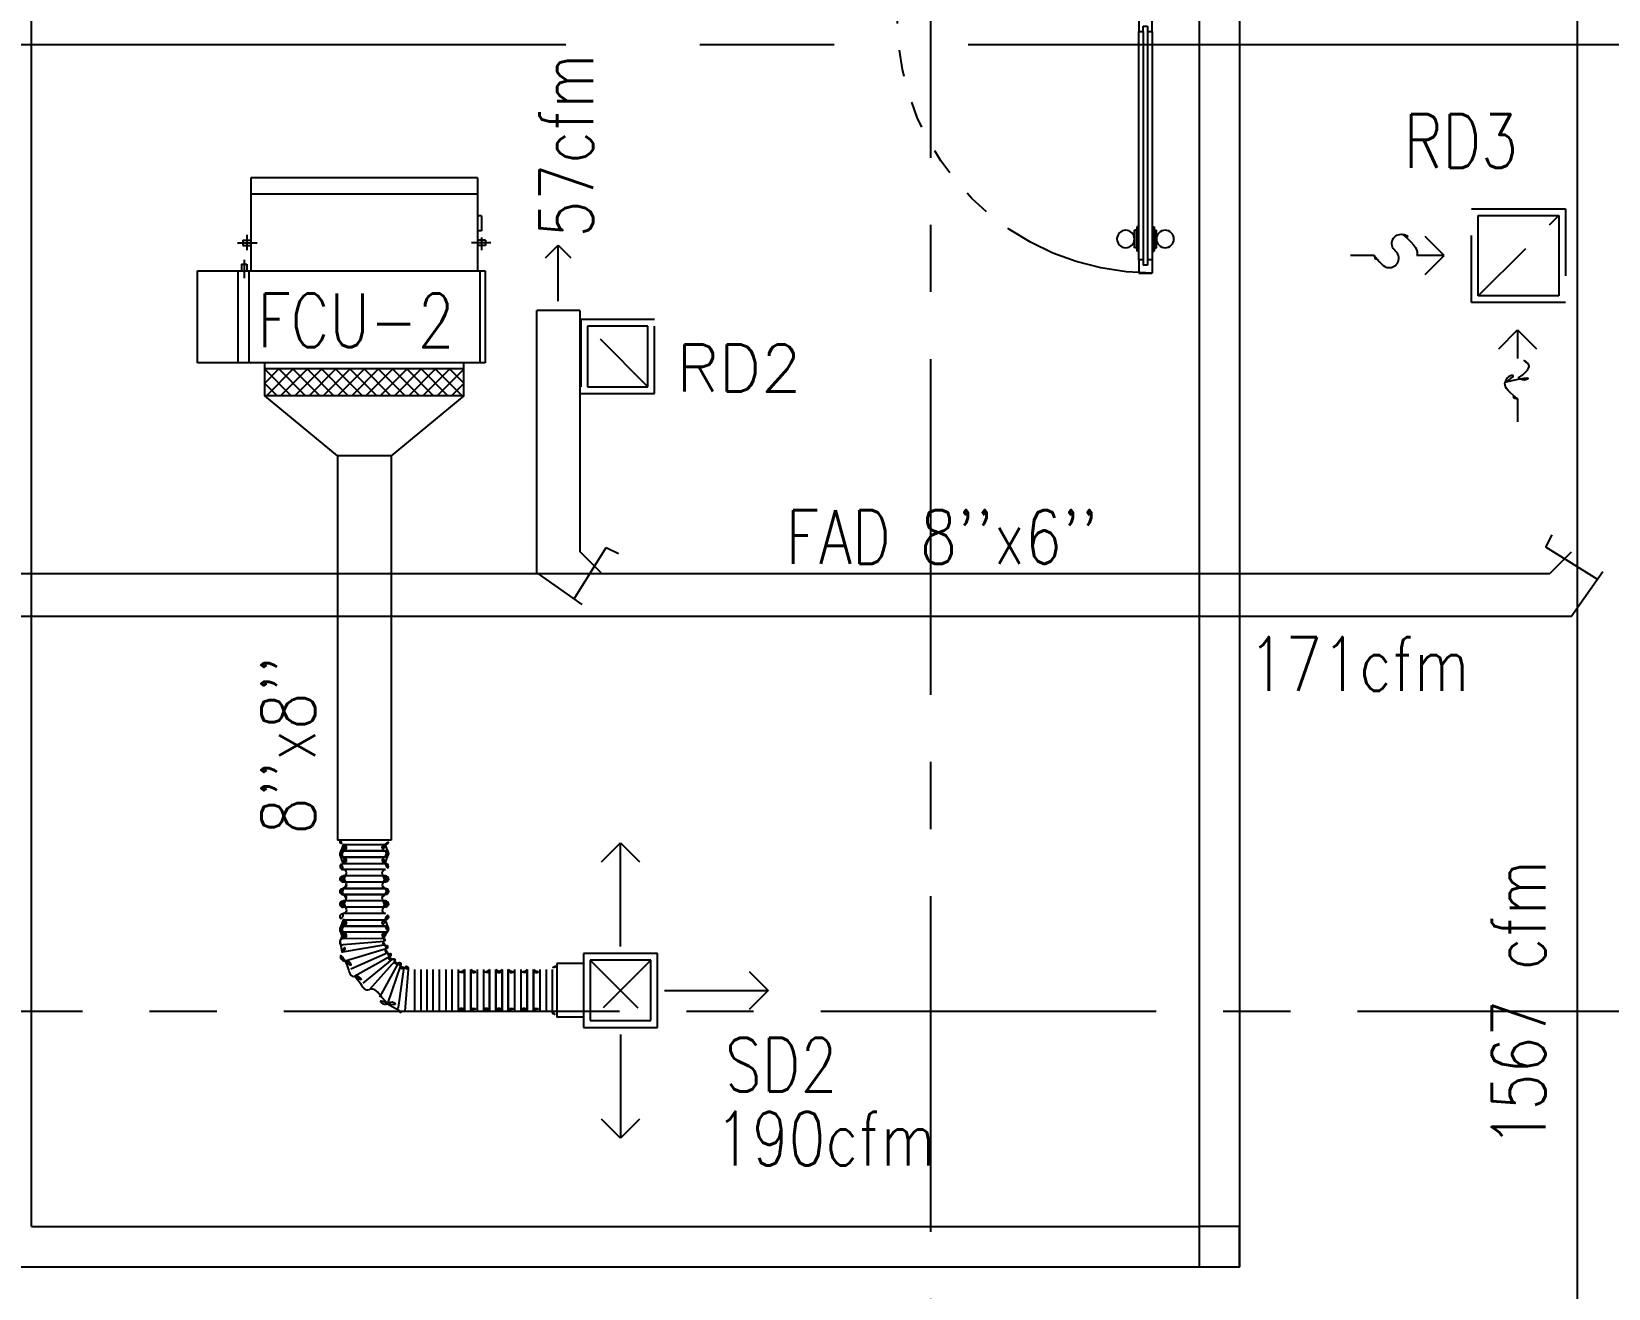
# Model space of a CAD drawing. Extents: x 417866231.7 to 417866328.5, y 43498046.7 to 43498124.2.
# Drawn here: x 417866241.09 to 417866246.96, y 43498093.38 to 43498098.06 of the extents above; entities that cross this region are included whole.
import ezdxf

# ---------------------------------------------------------------- set-up
doc = ezdxf.new("R2010")
doc.units = 0
doc.header["$MEASUREMENT"] = 0
for name, pattern in [('CENTER', [2, 1.25, -0.25, 0.25, -0.25]), ('CENTERX2', [4, 2.5, -0.5, 0.5, -0.5]), ('HIDDEN', [0.375, 0.25, -0.125])]:
    doc.linetypes.add(name, pattern=pattern)
doc.layers.get('0').update_dxf_attribs({"linetype": 'CONTINUOUS'})
for name, color, linetype in [('ALM', 9, 'CONTINUOUS'), ('AXES', 11, 'CENTERX2'), ('AXES1', 11, 'CENTER'), ('DOOR', 9, 'CONTINUOUS'), ('DUCT', 6, 'CONTINUOUS'), ('FCU', 6, 'CONTINUOUS'), ('M-AC-FLEX', 7, 'CONTINUOUS'), ('M-EGU.', 2, 'CONTINUOUS'), ('M-TEXT', 2, 'CONTINUOUS'), ('TEXT-A', 2, 'CONTINUOUS'), ('WALL', 9, 'CONTINUOUS')]:
    doc.layers.add(name, color=color, linetype=linetype)
doc.styles.add('ROMANS', font='ROMANS.shx', dxfattribs={"width": 0.6})

# ---------------------------------------------------------------- blocks, each defined once
blk = doc.blocks.new('D1000')
at = {"layer": 'DOOR', "color": 7, "linetype": 'ByBlock'}
for p, q in [((0, 0), (-150, 0)), ((-150, 0), (-150, -25)), ((-150, 0), (0, 0)), ((0, -50), (-113.7, 0)), ((0, -50), (-40.1, 0)), ((0, -50), (0, 0)), ((-1050, -25.2), (-1100, -25.2)), ((-1100, -75.2), (-1100, -25.2)), ((-1100, -25.2), (-1100, -75.2)), ((-1050, -42.2), (-1070, -42.2)), ((-1070, -42.2), (-1070, -58.2)), ((-1050, -58.2), (-1070, -58.2)), ((-1050, -25.2), (-1050, -42.2)), ((-1050, -58.2), (-1050, -75.2)), ((-927.6, -18), (-1017.6, -18)), ((-1017.6, -25.2), (-1017.6, -18)), ((-1005, -9), (-940.2, -9)), ((-1005, -18), (-1005, -9)), ((-1005, -18), (-940.2, -18)), ((-940.2, -18), (-940.2, -9)), ((-927.6, -25.2), (-927.6, -18)), ((-200, -42), (-200, -25)), ((-200, -25), (-150, -25)), ((-180, -42), (-200, -42)), ((-200, -75), (-200, -58)), ((-200, -58), (-180, -58)), ((-180, -58), (-180, -42)), ((-150, -75), (-150, -25)), ((-150, -25), (-100, -25)), ((-100, -25), (-100, -50)), ((0, -50), (-100, -36.6)), ((-100, -50), (0, -50)), ((-1050, -75.2), (-1100, -75.2)), ((-1017.6, -75.2), (-1017.6, -82.4)), ((-927.6, -82.4), (-1017.6, -82.4)), ((-1005, -82.4), (-940.2, -82.4)), ((-1005, -82.4), (-1005, -91.4)), ((-1005, -91.4), (-940.2, -91.4)), ((-940.2, -82.4), (-940.2, -91.4)), ((-927.6, -75.2), (-927.6, -82.4)), ((-150, -75), (-200, -75)), ((-150, -975), (-100, -975)), ((-150, -1000), (-150, -975)), ((0, -950), (-113.7, -1000)), ((-100, -975), (-100, -950)), ((0, -950), (-100, -963.4)), ((-100, -950), (0, -950)), ((0, -950), (-40.1, -1000)), ((0, -950), (0, -1000)), ((-150, -1000), (0, -1000)), ((0, -1000), (-150, -1000))]:
    blk.add_line(p, q, dxfattribs=at)
at = {"layer": 'DOOR', "linetype": 'ByBlock'}
for p, q in [((-200, -25), (-1050, -25.2)), ((-200, -42), (-1050, -42.2)), ((-200, -58), (-1050, -58.2)), ((-1050, -75.2), (-200, -75))]:
    blk.add_line(p, q, dxfattribs=at)
at = {"layer": 'DOOR', "color": 7, "linetype": 'ByBlock'}
for centre in [(-972.6, 23.4), (-972.6, -123.7)]:
    blk.add_circle(centre, 32.4, dxfattribs=at)
for centre, radius, start, end in [((0, -50), 134.4, 158.15985, 169.28002), ((0, -50), 74.4, 137.77643, 180), ((0, -50), 54.4, 113.20738, 180), ((0, -50), 154.4, 161.10529, 166.28577), ((0, -50), 114.4, 154.08384, 167.37743), ((0, -50), 94.4, 148.01819, 180), ((0, -50), 34.4, 90, 180), ((0, -50), 14.4, 90, 180), ((0, -950), 154.4, 193.71423, 198.89471), ((0, -950), 134.4, 190.71998, 201.84015), ((0, -950), 94.4, 180, 211.98181), ((0, -950), 74.4, 180, 222.22357), ((0, -950), 54.4, 180, 246.79262), ((0, -950), 34.4, 180, 270), ((0, -950), 14.4, 180, 270)]:
    blk.add_arc(centre, radius, start, end, dxfattribs=at)
at = {"layer": 'DOOR', "linetype": 'HIDDEN', "ltscale": 0.5}
blk.add_arc((-149.4, -24.5), 950.5, 180.04344, 269.96673, dxfattribs=at)
blk = doc.blocks.new('*X110')
at = {"color": 0}
for p, q in [((16890.5, -2466.6), (16943.5, -2413.6)), ((16890.5, -2519.6), (16990.5, -2419.6)), ((16990.5, -2565.5), (16890.5, -2465.5)), ((16990.5, -2512.5), (16891.6, -2413.6)), ((16990.5, -2459.4), (16944.6, -2413.6)), ((16890.5, -2572.6), (16990.5, -2472.6)), ((16990.5, -2618.5), (16890.5, -2518.5)), ((16890.5, -2625.7), (16990.5, -2525.7)), ((16990.5, -2671.6), (16890.5, -2571.6)), ((16890.5, -2678.7), (16990.5, -2578.7)), ((16990.5, -2724.6), (16890.5, -2624.6)), ((16890.5, -2731.7), (16990.5, -2631.7)), ((16990.5, -2777.6), (16890.5, -2677.6)), ((16890.5, -2784.8), (16990.5, -2684.8)), ((16990.5, -2830.7), (16890.5, -2730.7)), ((16890.5, -2837.8), (16990.5, -2737.8)), ((16990.5, -2883.7), (16890.5, -2783.7)), ((16890.5, -2890.8), (16990.5, -2790.8)), ((16990.5, -2936.7), (16890.5, -2836.7)), ((16890.5, -2943.9), (16990.5, -2843.9)), ((16990.5, -2989.8), (16890.5, -2889.8)), ((16890.5, -2996.9), (16990.5, -2896.9)), ((16990.5, -3042.8), (16890.5, -2942.8)), ((16890.5, -3049.9), (16990.5, -2949.9)), ((16990.5, -3095.8), (16890.5, -2995.8)), ((16890.5, -3103), (16990.5, -3003)), ((16990.5, -3148.9), (16890.5, -3048.9)), ((16943.5, -3154.9), (16890.5, -3101.9)), ((16891.5, -3154.9), (16990.5, -3056)), ((16944.6, -3154.9), (16990.5, -3109))]:
    blk.add_line(p, q, dxfattribs=at)

msp = doc.modelspace()

# ---------------------------------------------------------------- linework, layer by layer
at = {"layer": 'ALM', "linetype": 'ByBlock'}
msp.add_lwpolyline([(417866245.5886, 43498093.6088), (417866245.4386, 43498093.6088), (417866245.4386, 43498093.4588), (417866245.5886, 43498093.4588)], close=True, dxfattribs=at)
at = {"layer": 'AXES'}
msp.add_line((417866307.0786, 43498098.0088), (417866239.0386, 43498098.0088), dxfattribs=at)
at = {"layer": 'AXES1'}
for p, q in [((417866244.4386, 43498053.5888), (417866244.4386, 43498112.4088)), ((417866297.2786, 43498094.4088), (417866239.0386, 43498094.4088))]:
    msp.add_line(p, q, dxfattribs=at)
at = {"layer": 'DUCT', "linetype": 'ByBlock'}
for p, q in [((417866246.8467, 43498098.3138), (417866246.8467, 43498093.3144)), ((417866243.1311, 43498097.0205), (417866242.9711, 43498097.0205)), ((417866242.2281, 43498096.4788), (417866241.9574, 43498096.7023)), ((417866242.6988, 43498096.7023), (417866242.4281, 43498096.4788))]:
    msp.add_line(p, q, dxfattribs=at)
at = {"layer": 'DUCT'}
for p, q in [((417866242.9711, 43498096.0429), (417866242.9711, 43498097.0205)), ((417866243.1311, 43498097.0205), (417866243.1311, 43498096.1229)), ((417866242.4281, 43498096.4788), (417866242.2281, 43498096.4788)), ((417866242.2281, 43498096.4788), (417866242.2281, 43498095.0467)), ((417866242.4281, 43498096.4788), (417866242.4281, 43498095.0467)), ((417866246.7305, 43498096.139), (417866246.7535, 43498096.1841)), ((417866243.1096, 43498095.9459), (417866243.2298, 43498096.1374)), ((417866243.2111, 43498096.0429), (417866243.1311, 43498096.1229)), ((417866243.2298, 43498096.1374), (417866243.2749, 43498096.1143)), ((417866243.2298, 43498096.1374), (417866243.2298, 43498096.1374)), ((417866246.922, 43498096.0188), (417866246.7305, 43498096.139)), ((417866246.7305, 43498096.139), (417866246.7305, 43498096.139)), ((417866246.825, 43498096.1203), (417866246.745, 43498096.0403)), ((417866246.825, 43498095.8803), (417866246.9426, 43498096.0483)), ((417866239.4833, 43498096.0403), (417866246.745, 43498096.0403)), ((417866242.9711, 43498096.0429), (417866243.1391, 43498095.9253)), ((417866246.825, 43498095.8803), (417866239.5133, 43498095.8803)), ((417866242.4281, 43498095.0467), (417866242.2281, 43498095.0467)), ((417866242.4281, 43498095.0467), (417866242.2281, 43498095.0467))]:
    msp.add_line(p, q, dxfattribs=at)
at = {"layer": 'FCU', "color": 6}
for p, q in [((417866242.7504, 43498097.5135), (417866241.9059, 43498097.5135)), ((417866241.9059, 43498097.5135), (417866241.9059, 43498097.1675)), ((417866242.7504, 43498097.5135), (417866242.7504, 43498097.1675)), ((417866241.859, 43498097.1675), (417866242.7789, 43498097.1675)), ((417866241.859, 43498096.8246), (417866241.859, 43498097.1675)), ((417866242.7789, 43498097.1675), (417866242.7789, 43498096.8246)), ((417866242.7789, 43498096.8246), (417866241.859, 43498096.8246))]:
    msp.add_line(p, q, dxfattribs=at)
at = {"layer": 'FCU', "color": 3}
for p, q in [((417866242.7504, 43498097.4532), (417866241.9059, 43498097.4532)), ((417866242.7654, 43498097.3719), (417866242.7504, 43498097.3719)), ((417866242.7654, 43498097.3719), (417866242.7654, 43498097.317)), ((417866241.8759, 43498097.2814), (417866241.8759, 43498097.2614)), ((417866241.8759, 43498097.2814), (417866241.9059, 43498097.2814)), ((417866241.8909, 43498097.3012), (417866241.8909, 43498097.2445)), ((417866242.7654, 43498097.317), (417866242.7504, 43498097.317)), ((417866242.7804, 43498097.2814), (417866242.7504, 43498097.2814)), ((417866242.7654, 43498097.2922), (417866242.7654, 43498097.2445)), ((417866242.7804, 43498097.2814), (417866242.7804, 43498097.2614)), ((417866241.8559, 43498097.2714), (417866241.9286, 43498097.2714)), ((417866241.8759, 43498097.2614), (417866241.9059, 43498097.2614)), ((417866242.8003, 43498097.2714), (417866242.7276, 43498097.2714)), ((417866242.7804, 43498097.2614), (417866242.7504, 43498097.2614)), ((417866241.7066, 43498096.8246), (417866241.7066, 43498097.1675)), ((417866241.7066, 43498097.1675), (417866241.859, 43498097.1675)), ((417866241.8705, 43498097.1925), (417866241.8705, 43498097.1675)), ((417866241.8705, 43498097.1925), (417866241.8905, 43498097.1925)), ((417866241.8805, 43498097.2085), (417866241.8805, 43498097.1402)), ((417866241.8905, 43498097.1925), (417866241.8905, 43498097.1675)), ((417866241.8977, 43498097.1675), (417866241.8977, 43498096.8246)), ((417866242.7585, 43498097.1675), (417866242.7585, 43498096.8246)), ((417866241.859, 43498096.8246), (417866241.7066, 43498096.8246)), ((417866241.9574, 43498096.7023), (417866241.9574, 43498096.8246)), ((417866242.6988, 43498096.7023), (417866242.6988, 43498096.8246)), ((417866242.6988, 43498096.8023), (417866241.9574, 43498096.8023)), ((417866242.6988, 43498096.7023), (417866241.9574, 43498096.7023))]:
    msp.add_line(p, q, dxfattribs=at)
at = {"layer": 'M-AC-FLEX', "color": 11}
for p, q in [((417866242.2496, 43498095.0312), (417866242.4066, 43498095.0312)), ((417866242.4066, 43498095.0078), (417866242.2496, 43498095.0078)), ((417866242.4066, 43498095.0078), (417866242.2496, 43498095.0078)), ((417866242.2496, 43498095.0078), (417866242.4066, 43498095.0078)), ((417866242.4066, 43498094.9843), (417866242.2496, 43498094.9843)), ((417866242.2496, 43498094.9843), (417866242.4066, 43498094.9843)), ((417866242.4066, 43498094.9843), (417866242.2496, 43498094.9843)), ((417866242.2496, 43498094.9608), (417866242.4066, 43498094.9608)), ((417866242.4068, 43498094.9378), (417866242.2498, 43498094.9378)), ((417866242.4068, 43498094.9143), (417866242.2498, 43498094.9143)), ((417866242.4068, 43498094.8909), (417866242.2498, 43498094.8909)), ((417866242.2496, 43498094.8674), (417866242.4066, 43498094.8674)), ((417866242.2496, 43498094.8443), (417866242.4066, 43498094.8443)), ((417866242.4068, 43498094.8674), (417866242.2498, 43498094.8674)), ((417866242.4068, 43498094.8443), (417866242.2498, 43498094.8443)), ((417866242.4068, 43498094.8209), (417866242.2498, 43498094.8209)), ((417866242.4068, 43498094.7974), (417866242.2498, 43498094.7974)), ((417866242.4068, 43498094.774), (417866242.2498, 43498094.774)), ((417866242.2496, 43498094.7509), (417866242.4066, 43498094.7509)), ((417866242.4066, 43498094.7274), (417866242.2496, 43498094.7274)), ((417866242.2496, 43498094.7274), (417866242.4066, 43498094.7274)), ((417866242.4066, 43498094.704), (417866242.2496, 43498094.704)), ((417866242.407, 43498094.6571), (417866242.2457, 43498094.6301)), ((417866242.2496, 43498094.6805), (417866242.4, 43498094.6826)), ((417866242.4021, 43498094.6695), (417866242.2496, 43498094.6571)), ((417866242.4101, 43498094.6425), (417866242.257, 43498094.5967)), ((417866242.4154, 43498094.6279), (417866242.2776, 43498094.5672)), ((417866242.4226, 43498094.6127), (417866242.293, 43498094.5406)), ((417866242.431, 43498094.6029), (417866242.323, 43498094.5149)), ((417866242.4421, 43498094.5972), (417866242.3471, 43498094.4913)), ((417866242.4539, 43498094.589), (417866242.3845, 43498094.4627)), ((417866242.4632, 43498094.581), (417866242.4148, 43498094.4384)), ((417866242.476, 43498094.5739), (417866242.454, 43498094.4239)), ((417866242.4916, 43498094.5661), (417866242.4796, 43498094.4099)), ((417866242.515, 43498094.5661), (417866242.515, 43498094.4091)), ((417866242.5385, 43498094.5661), (417866242.5385, 43498094.4091)), ((417866242.5619, 43498094.5661), (417866242.5619, 43498094.4091)), ((417866242.585, 43498094.4089), (417866242.585, 43498094.5659)), ((417866242.6084, 43498094.4089), (417866242.6084, 43498094.5659)), ((417866242.6315, 43498094.5661), (417866242.6315, 43498094.4091)), ((417866242.6549, 43498094.5661), (417866242.6549, 43498094.4091)), ((417866242.6549, 43498094.5661), (417866242.6549, 43498094.4091)), ((417866242.6784, 43498094.5661), (417866242.6784, 43498094.4091)), ((417866242.6784, 43498094.5661), (417866242.6784, 43498094.4091)), ((417866242.7019, 43498094.5661), (417866242.7019, 43498094.4091)), ((417866242.7019, 43498094.4089), (417866242.7019, 43498094.5659)), ((417866242.7249, 43498094.5661), (417866242.7249, 43498094.4091)), ((417866242.7249, 43498094.4089), (417866242.7249, 43498094.5659)), ((417866242.7484, 43498094.5661), (417866242.7484, 43498094.4091)), ((417866242.7484, 43498094.5661), (417866242.7484, 43498094.4091)), ((417866242.7484, 43498094.5661), (417866242.7484, 43498094.4091)), ((417866242.7484, 43498094.5661), (417866242.7484, 43498094.4091)), ((417866242.7718, 43498094.5661), (417866242.7718, 43498094.4091)), ((417866242.7718, 43498094.5661), (417866242.7718, 43498094.4091)), ((417866242.7718, 43498094.5661), (417866242.7718, 43498094.4091)), ((417866242.7718, 43498094.5661), (417866242.7718, 43498094.4091)), ((417866242.7953, 43498094.5661), (417866242.7953, 43498094.4091)), ((417866242.7953, 43498094.4089), (417866242.7953, 43498094.5659)), ((417866242.8184, 43498094.5661), (417866242.8184, 43498094.4091)), ((417866242.8184, 43498094.5661), (417866242.8184, 43498094.4091)), ((417866242.8184, 43498094.4089), (417866242.8184, 43498094.5659)), ((417866242.8418, 43498094.5661), (417866242.8418, 43498094.4091)), ((417866242.8418, 43498094.5661), (417866242.8418, 43498094.4091)), ((417866242.8418, 43498094.4089), (417866242.8418, 43498094.5659)), ((417866242.8649, 43498094.5661), (417866242.8649, 43498094.4091)), ((417866242.8649, 43498094.4089), (417866242.8649, 43498094.5659)), ((417866242.8883, 43498094.5661), (417866242.8883, 43498094.4091)), ((417866242.8883, 43498094.5661), (417866242.8883, 43498094.4091)), ((417866242.8883, 43498094.5661), (417866242.8883, 43498094.4091)), ((417866242.8883, 43498094.5661), (417866242.8883, 43498094.4091)), ((417866242.9118, 43498094.5661), (417866242.9118, 43498094.4091)), ((417866242.9118, 43498094.5661), (417866242.9118, 43498094.4091)), ((417866242.9118, 43498094.5661), (417866242.9118, 43498094.4091)), ((417866242.9118, 43498094.5661), (417866242.9118, 43498094.4091)), ((417866242.9353, 43498094.5661), (417866242.9353, 43498094.4091)), ((417866242.9353, 43498094.4089), (417866242.9353, 43498094.5659)), ((417866242.9583, 43498094.5661), (417866242.9583, 43498094.4091)), ((417866242.9583, 43498094.4089), (417866242.9583, 43498094.5659)), ((417866242.9818, 43498094.5661), (417866242.9818, 43498094.4091)), ((417866242.9818, 43498094.5661), (417866242.9818, 43498094.4091)), ((417866243.0053, 43498094.5661), (417866243.0053, 43498094.4091)), ((417866243.0053, 43498094.5661), (417866243.0053, 43498094.4091)), ((417866243.0287, 43498094.5661), (417866243.0287, 43498094.4091))]:
    msp.add_line(p, q, dxfattribs=at)
at = {"layer": 'M-AC-FLEX'}
for points in [[(417866242.2388, 43498095.0467, 0.527196), (417866242.2498, 43498095.0312)], [(417866242.4066, 43498095.0312, 0.527122), (417866242.4176, 43498095.0467, 0.527122)], [(417866242.2496, 43498095.0312, -1), (417866242.2496, 43498095.0078, 1), (417866242.2496, 43498094.9843)], [(417866242.2496, 43498094.9843, -1), (417866242.2496, 43498095.0078)], [(417866242.2496, 43498095.0078, 1), (417866242.2496, 43498094.9843)], [(417866242.2496, 43498094.9608, 1), (417866242.2496, 43498094.9843, -1), (417866242.2496, 43498095.0078)], [(417866242.2496, 43498095.0078, 1), (417866242.2496, 43498094.9843)], [(417866242.2496, 43498094.9843, -1), (417866242.2496, 43498095.0078)], [(417866242.2496, 43498095.0078, 1), (417866242.2496, 43498095.0312)], [(417866242.4066, 43498095.0312, 1), (417866242.4066, 43498095.0078, -1), (417866242.4066, 43498094.9843)], [(417866242.4066, 43498094.9608, -1), (417866242.4066, 43498094.9843, 1), (417866242.4066, 43498095.0078)], [(417866242.4066, 43498094.9843, 1), (417866242.4066, 43498095.0078)], [(417866242.4066, 43498095.0078, -1), (417866242.4066, 43498094.9843)], [(417866242.407, 43498095.0312, -0.004461), (417866242.4068, 43498095.0312)], [(417866242.2499, 43498094.8909, 0.00089), (417866242.2498, 43498094.8909, -1), (417866242.2498, 43498094.9143, 1), (417866242.2498, 43498094.9378, -1.018005), (417866242.2498, 43498094.9608)], [(417866242.2496, 43498094.9843, -1), (417866242.2496, 43498094.9608)], [(417866242.4068, 43498094.8909, -0.00089), (417866242.4068, 43498094.8909, 1), (417866242.4068, 43498094.9143, -1), (417866242.4068, 43498094.9378, 0.008922), (417866242.4072, 43498094.9378)], [(417866242.4066, 43498094.9608, -0.999838), (417866242.407, 43498094.9378)], [(417866242.407, 43498094.9608, 0.004461), (417866242.4068, 43498094.9608)], [(417866242.2499, 43498094.9143, -0.00089), (417866242.2498, 43498094.9143, 1), (417866242.2498, 43498094.8909, -0.00089), (417866242.2499, 43498094.8909, -0.00089)], [(417866242.2499, 43498094.9143, -0.00089), (417866242.2498, 43498094.9143, 1), (417866242.2498, 43498094.8909, -1), (417866242.2498, 43498094.8674, 1.018005), (417866242.2498, 43498094.8443)], [(417866242.2499, 43498094.8909, 0.00089), (417866242.2498, 43498094.8909, -1), (417866242.2498, 43498094.9143, 0.00089), (417866242.2499, 43498094.9143, 0.00089)], [(417866242.2609, 43498094.8821, -0.492359), (417866242.2496, 43498094.8674)], [(417866242.2496, 43498094.8674, 0.492359), (417866242.2609, 43498094.8821, 0.492359)], [(417866242.2496, 43498094.8674, 0.492357), (417866242.2609, 43498094.8821, 0.492357)], [(417866242.4066, 43498094.8674, -0.492359), (417866242.3953, 43498094.8821, -0.492359)], [(417866242.4, 43498094.8695, -0.317047), (417866242.3953, 43498094.8821, -0.317047)], [(417866242.4068, 43498094.9143, 0.00089), (417866242.4068, 43498094.9143, -1), (417866242.4068, 43498094.8909, 1), (417866242.4068, 43498094.8674, -0.008922), (417866242.4072, 43498094.8674)], [(417866242.4068, 43498094.9143, 0.00089), (417866242.4068, 43498094.9143, -1), (417866242.4068, 43498094.8909, 0.00089), (417866242.4068, 43498094.8909, 0.00089)], [(417866242.4068, 43498094.8909, -0.00089), (417866242.4068, 43498094.8909, 1), (417866242.4068, 43498094.9143, -0.00089), (417866242.4068, 43498094.9143, -0.00089)], [(417866242.2499, 43498094.7974, 0.00089), (417866242.2498, 43498094.7974, -1), (417866242.2498, 43498094.8209, 1), (417866242.2498, 43498094.8443, -1.018005), (417866242.2498, 43498094.8674)], [(417866242.2499, 43498094.8209, -0.00089), (417866242.2498, 43498094.8209, 1), (417866242.2498, 43498094.7974, -1), (417866242.2498, 43498094.774, 1.018005), (417866242.2498, 43498094.7509)], [(417866242.2499, 43498094.7974, 0.00089), (417866242.2498, 43498094.7974, -1), (417866242.2498, 43498094.8209, 0.00089), (417866242.2499, 43498094.8209, 0.00089)], [(417866242.2499, 43498094.8209, -0.00089), (417866242.2498, 43498094.8209, 1), (417866242.2498, 43498094.7974, -0.00089), (417866242.2499, 43498094.7974, -0.00089)], [(417866242.2609, 43498094.8296, 0.492359), (417866242.2496, 43498094.8443)], [(417866242.2496, 43498094.8443, -0.492359), (417866242.2609, 43498094.8296, -0.492359)], [(417866242.2496, 43498094.8443, -0.492357), (417866242.2609, 43498094.8296, -0.492357)], [(417866242.4066, 43498094.8443, 0.492359), (417866242.3953, 43498094.8296, 0.492359)], [(417866242.4, 43498094.8423, 0.317047), (417866242.3953, 43498094.8296, 0.317047)], [(417866242.4068, 43498094.7974, -0.00089), (417866242.4068, 43498094.7974, 1), (417866242.4068, 43498094.8209, -1), (417866242.4068, 43498094.8443, 0.008922), (417866242.4072, 43498094.8443)], [(417866242.4068, 43498094.8209, 0.00089), (417866242.4068, 43498094.8209, -1), (417866242.4068, 43498094.7974, 1), (417866242.4068, 43498094.774, -0.008922), (417866242.4072, 43498094.774)], [(417866242.4066, 43498094.8674, -0.999838), (417866242.407, 43498094.8443)], [(417866242.4066, 43498094.8443, 0.999838), (417866242.407, 43498094.8674)], [(417866242.407, 43498094.8674, 0.004461), (417866242.4068, 43498094.8674)], [(417866242.407, 43498094.8443, -0.004461), (417866242.4068, 43498094.8443)], [(417866242.4068, 43498094.7974, -0.00089), (417866242.4068, 43498094.7974, 1), (417866242.4068, 43498094.8209, -0.00089), (417866242.4068, 43498094.8209, -0.00089)], [(417866242.4068, 43498094.8209, 0.00089), (417866242.4068, 43498094.8209, -1), (417866242.4068, 43498094.7974, 0.00089), (417866242.4068, 43498094.7974, 0.00089)], [(417866242.4066, 43498094.7509, 0.999838), (417866242.407, 43498094.774)], [(417866242.2496, 43498094.7509, -1), (417866242.2496, 43498094.7274, 1), (417866242.2496, 43498094.704)], [(417866242.2496, 43498094.6805, 1), (417866242.2496, 43498094.704, -1), (417866242.2496, 43498094.7274)], [(417866242.2496, 43498094.7274, 1), (417866242.2496, 43498094.704)], [(417866242.2496, 43498094.704, -1), (417866242.2496, 43498094.7274)], [(417866242.2496, 43498094.704, -1), (417866242.2496, 43498094.6805, 1), (417866242.2496, 43498094.6571)], [(417866242.2496, 43498094.7274, 1), (417866242.2496, 43498094.7509)], [(417866242.2496, 43498094.704, -0.606794), (417866242.2592, 43498094.6855, -0.606794)], [(417866242.4066, 43498094.7509, 1), (417866242.4066, 43498094.7274, -1), (417866242.4066, 43498094.704)], [(417866242.4, 43498094.6826, -0.736653), (417866242.4066, 43498094.704, 1), (417866242.4066, 43498094.7274)], [(417866242.4066, 43498094.704, 0.606794), (417866242.397, 43498094.6855, 0.606794)], [(417866242.4066, 43498094.7274, -1), (417866242.4066, 43498094.704)], [(417866242.407, 43498094.7509, -0.004461), (417866242.4068, 43498094.7509)], [(417866242.246, 43498094.6301, 0.575939), (417866242.2496, 43498094.6571, -1), (417866242.2496, 43498094.6805)], [(417866242.4117, 43498094.6435, 0.78893), (417866242.4063, 43498094.6571, -1.030272), (417866242.4021, 43498094.6695)], [(417866242.4021, 43498094.6695, 0.635837), (417866242.4, 43498094.6826, 0.724161)], [(417866242.4226, 43498094.6127, 0.850272), (417866242.4186, 43498094.6285, -1.072461), (417866242.4117, 43498094.6435)], [(417866242.257, 43498094.5967, -0.665042), (417866242.2457, 43498094.6301)], [(417866242.257, 43498094.5967, -0.652763), (417866242.2776, 43498094.5672, 0.764077), (417866242.293, 43498094.5406, -0.428567), (417866242.323, 43498094.5149, 0.696093), (417866242.3471, 43498094.4913)], [(417866242.4428, 43498094.5985, 0.698197), (417866242.431, 43498094.6029, -1.180405), (417866242.4226, 43498094.6127)], [(417866242.4632, 43498094.581, 1.125229), (417866242.4539, 43498094.589, -1.12511), (417866242.4428, 43498094.5985, -0.893954)], [(417866242.4916, 43498094.5658, 0.879519), (417866242.476, 43498094.5739, -1.034976), (417866242.4632, 43498094.581)], [(417866242.515, 43498094.5661, -1), (417866242.5385, 43498094.5661)], [(417866242.5619, 43498094.5661, -1), (417866242.5385, 43498094.5661, 1), (417866242.515, 43498094.5661)], [(417866242.6085, 43498094.5659, -0.998407), (417866242.585, 43498094.5659, 1.018005), (417866242.562, 43498094.5659)], [(417866242.585, 43498094.5659, 0.998407), (417866242.6084, 43498094.5659, -1.018005), (417866242.6315, 43498094.5659)], [(417866242.6315, 43498094.5661, 1), (417866242.6549, 43498094.5661, -1), (417866242.6784, 43498094.5661)], [(417866242.6784, 43498094.5661, 1), (417866242.6549, 43498094.5661)], [(417866242.6549, 43498094.5661, -1), (417866242.6784, 43498094.5661)], [(417866242.7019, 43498094.5661, -1), (417866242.6784, 43498094.5661, 1), (417866242.6549, 43498094.5661)], [(417866242.6827, 43498094.5568, 0.631935), (417866242.7019, 43498094.5659, -1.018005), (417866242.7249, 43498094.5659)], [(417866242.7441, 43498094.5568, -0.631935), (417866242.7249, 43498094.5659, 1.018005), (417866242.7019, 43498094.5659)], [(417866242.7249, 43498094.5661, 1), (417866242.7484, 43498094.5661, -1), (417866242.7718, 43498094.5661)], [(417866242.7484, 43498094.5661, -1), (417866242.7718, 43498094.5661)], [(417866242.7718, 43498094.5661, 1), (417866242.7484, 43498094.5661)], [(417866242.7718, 43498094.5661, 1), (417866242.7484, 43498094.5661)], [(417866242.7484, 43498094.5661, -1), (417866242.7718, 43498094.5661)], [(417866242.7953, 43498094.5661, -1), (417866242.7718, 43498094.5661, 1), (417866242.7484, 43498094.5661)], [(417866242.7762, 43498094.5568, 0.631935), (417866242.7953, 43498094.5659, -1.018005), (417866242.8184, 43498094.5659)], [(417866242.8375, 43498094.5568, -0.631935), (417866242.8184, 43498094.5659, 1.018005), (417866242.7953, 43498094.5659)], [(417866242.8227, 43498094.5568, 0.631935), (417866242.8418, 43498094.5659, -1.018005), (417866242.8649, 43498094.5659)], [(417866242.884, 43498094.5568, -0.631935), (417866242.8649, 43498094.5659, 1.018005), (417866242.8418, 43498094.5659)], [(417866242.8649, 43498094.5661, 1), (417866242.8883, 43498094.5661, -1), (417866242.9118, 43498094.5661)], [(417866242.9118, 43498094.5661, 1), (417866242.8883, 43498094.5661)], [(417866242.8883, 43498094.5661, -1), (417866242.9118, 43498094.5661)], [(417866242.9353, 43498094.5661, -1), (417866242.9118, 43498094.5661, 1), (417866242.8883, 43498094.5661)], [(417866242.8883, 43498094.5661, -1), (417866242.9118, 43498094.5661)], [(417866242.9118, 43498094.5661, 1), (417866242.8883, 43498094.5661)], [(417866242.9161, 43498094.5568, 0.631935), (417866242.9353, 43498094.5659, -1.018005), (417866242.9583, 43498094.5659)], [(417866242.9775, 43498094.5568, -0.631935), (417866242.9583, 43498094.5659, 1.018005), (417866242.9353, 43498094.5659)], [(417866242.9583, 43498094.5661, 1), (417866242.9818, 43498094.5661, -1), (417866243.0053, 43498094.5661)], [(417866242.9818, 43498094.5661, -1), (417866243.0053, 43498094.5661)], [(417866243.0287, 43498094.5661, -1), (417866243.0053, 43498094.5661, 1), (417866242.9818, 43498094.5661)], [(417866243.0053, 43498094.5661, 1), (417866242.9818, 43498094.5661)], [(417866243.0454, 43498094.5764, 0.563461), (417866243.0287, 43498094.5659)], [(417866242.515, 43498094.5661, -0.987495), (417866242.4916, 43498094.5658, -0.606794)], [(417866242.5385, 43498094.5661, 1), (417866242.5619, 43498094.5661)], [(417866242.6549, 43498094.5661, -1), (417866242.6315, 43498094.5661)], [(417866242.6784, 43498094.5661, 1), (417866242.7019, 43498094.5661)], [(417866242.7019, 43498094.5659, -0.632264), (417866242.6827, 43498094.5569, -0.632264)], [(417866242.7484, 43498094.5661, -1), (417866242.7249, 43498094.5661)], [(417866242.7249, 43498094.5659, 0.632264), (417866242.7441, 43498094.5569, 0.632264)], [(417866242.7718, 43498094.5661, 1), (417866242.7953, 43498094.5661)], [(417866242.7953, 43498094.5659, -0.632264), (417866242.7762, 43498094.5569, -0.632264)], [(417866242.8183, 43498094.5659, 0.632264), (417866242.8375, 43498094.5569, 0.632264)], [(417866242.8184, 43498094.5661, 1), (417866242.8418, 43498094.5661, -0.001127), (417866242.8418, 43498094.5662, -0.001127)], [(417866242.8418, 43498094.5661, -1), (417866242.8184, 43498094.5661, 0.001127), (417866242.8184, 43498094.5662, 0.001127)], [(417866242.8418, 43498094.5661, -1), (417866242.8184, 43498094.5661)], [(417866242.8184, 43498094.5661, 1), (417866242.8418, 43498094.5661)], [(417866242.8419, 43498094.5659, -0.632264), (417866242.8227, 43498094.5569, -0.632264)], [(417866242.8648, 43498094.5659, 0.632264), (417866242.884, 43498094.5569, 0.632264)], [(417866242.8883, 43498094.5661, -1), (417866242.8649, 43498094.5661)], [(417866242.9118, 43498094.5661, 1), (417866242.9353, 43498094.5661)], [(417866242.9353, 43498094.5659, -0.632264), (417866242.9161, 43498094.5569, -0.632264)], [(417866242.9818, 43498094.5661, -1), (417866242.9583, 43498094.5661)], [(417866242.9583, 43498094.5659, 0.632264), (417866242.9775, 43498094.5569, 0.632264)], [(417866243.0053, 43498094.5661, 1), (417866243.0287, 43498094.5661)], [(417866242.4148, 43498094.4384, -0.604437), (417866242.3845, 43498094.4627, 0.497993), (417866242.3471, 43498094.4913)], [(417866242.4147, 43498094.438, -0.562442), (417866242.454, 43498094.4239, 0.803591), (417866242.4796, 43498094.4099)], [(417866242.4796, 43498094.4099, -0.661578), (417866242.515, 43498094.4091, 1), (417866242.5385, 43498094.4091)], [(417866242.5619, 43498094.4091, 1), (417866242.5385, 43498094.4091, -1), (417866242.515, 43498094.4091)], [(417866242.5619, 43498094.4091, 0.999838), (417866242.585, 43498094.4087)], [(417866242.5619, 43498094.4087, -0.004461), (417866242.562, 43498094.4089)], [(417866242.6085, 43498094.4089, 0.998407), (417866242.585, 43498094.4089, -0.008922), (417866242.585, 43498094.4085)], [(417866242.585, 43498094.4089, -0.998407), (417866242.6084, 43498094.4089, 0.008922), (417866242.6084, 43498094.4085)], [(417866242.6315, 43498094.4091, -0.999838), (417866242.6084, 43498094.4087)], [(417866242.6315, 43498094.4091, -1), (417866242.6549, 43498094.4091, 1), (417866242.6784, 43498094.4091)], [(417866242.6315, 43498094.4087, 0.004461), (417866242.6315, 43498094.4089)], [(417866242.7019, 43498094.4091, 1), (417866242.6784, 43498094.4091, -1), (417866242.6549, 43498094.4091)], [(417866242.7019, 43498094.4089, 0.632264), (417866242.6827, 43498094.418, 0.632264)], [(417866242.6827, 43498094.418, -0.631935), (417866242.7019, 43498094.4089, 0.008922), (417866242.7019, 43498094.4085)], [(417866242.7019, 43498094.4091, 0.999838), (417866242.7249, 43498094.4087)], [(417866242.7249, 43498094.4091, -0.999838), (417866242.7019, 43498094.4087)], [(417866242.7019, 43498094.4087, -0.004461), (417866242.7019, 43498094.4089)], [(417866242.7249, 43498094.4091, -1), (417866242.7484, 43498094.4091, 1), (417866242.7718, 43498094.4091)], [(417866242.7249, 43498094.4089, -0.632264), (417866242.7441, 43498094.418, -0.632264)], [(417866242.7441, 43498094.418, 0.631935), (417866242.7249, 43498094.4089, -0.008922), (417866242.7249, 43498094.4085)], [(417866242.7249, 43498094.4087, 0.004461), (417866242.7249, 43498094.4089)], [(417866242.7953, 43498094.4091, 1), (417866242.7718, 43498094.4091, -1), (417866242.7484, 43498094.4091)], [(417866242.7718, 43498094.4091, -0.997748), (417866242.7484, 43498094.4091)], [(417866242.7484, 43498094.4091, 0.997748), (417866242.7718, 43498094.4091)], [(417866242.7953, 43498094.4089, 0.632264), (417866242.7762, 43498094.418, 0.632264)], [(417866242.7762, 43498094.418, -0.631935), (417866242.7953, 43498094.4089, 0.008922), (417866242.7953, 43498094.4085)], [(417866242.8184, 43498094.4091, -0.999838), (417866242.7953, 43498094.4087)], [(417866242.7953, 43498094.4091, 0.999838), (417866242.8184, 43498094.4087)], [(417866242.7953, 43498094.4087, -0.004461), (417866242.7953, 43498094.4089)], [(417866242.8183, 43498094.4089, -0.632264), (417866242.8375, 43498094.418, -0.632264)], [(417866242.8184, 43498094.4091, -1), (417866242.8418, 43498094.4091, 0.001127), (417866242.8418, 43498094.4091, 0.001127)], [(417866242.8418, 43498094.4091, 1), (417866242.8184, 43498094.4091, -0.001127), (417866242.8184, 43498094.4091, -0.001127)], [(417866242.8375, 43498094.418, 0.631935), (417866242.8184, 43498094.4089, -0.008922), (417866242.8184, 43498094.4085)], [(417866242.8184, 43498094.4087, 0.004461), (417866242.8184, 43498094.4089)], [(417866242.8419, 43498094.4089, 0.632264), (417866242.8227, 43498094.418, 0.632264)], [(417866242.8227, 43498094.418, -0.631935), (417866242.8418, 43498094.4089, 0.008922), (417866242.8418, 43498094.4085)], [(417866242.8418, 43498094.4091, 0.999838), (417866242.8649, 43498094.4087)], [(417866242.8649, 43498094.4091, -0.999838), (417866242.8418, 43498094.4087)], [(417866242.8418, 43498094.4087, -0.004461), (417866242.8418, 43498094.4089)], [(417866242.8648, 43498094.4089, -0.632264), (417866242.884, 43498094.418, -0.632264)], [(417866242.8649, 43498094.4091, -1), (417866242.8883, 43498094.4091, 1), (417866242.9118, 43498094.4091)], [(417866242.884, 43498094.418, 0.631935), (417866242.8649, 43498094.4089, -0.008922), (417866242.8649, 43498094.4085)], [(417866242.8649, 43498094.4087, 0.004461), (417866242.8649, 43498094.4089)], [(417866242.9353, 43498094.4091, 1), (417866242.9118, 43498094.4091, -1), (417866242.8883, 43498094.4091)], [(417866242.8883, 43498094.4091, 0.997748), (417866242.9118, 43498094.4091)], [(417866242.9118, 43498094.4091, -0.997748), (417866242.8883, 43498094.4091)], [(417866242.9353, 43498094.4089, 0.632264), (417866242.9161, 43498094.418, 0.632264)], [(417866242.9161, 43498094.418, -0.631935), (417866242.9353, 43498094.4089, 0.008922), (417866242.9353, 43498094.4085)], [(417866242.9583, 43498094.4091, -0.999838), (417866242.9353, 43498094.4087)], [(417866242.9353, 43498094.4091, 0.999838), (417866242.9583, 43498094.4087)], [(417866242.9353, 43498094.4087, -0.004461), (417866242.9353, 43498094.4089)], [(417866242.9583, 43498094.4091, -1), (417866242.9818, 43498094.4091, 1), (417866243.0053, 43498094.4091)], [(417866242.9583, 43498094.4089, -0.632264), (417866242.9775, 43498094.418, -0.632264)], [(417866242.9775, 43498094.418, 0.631935), (417866242.9583, 43498094.4089, -0.008922), (417866242.9583, 43498094.4085)], [(417866242.9583, 43498094.4087, 0.004461), (417866242.9583, 43498094.4089)], [(417866243.0287, 43498094.4091, 1), (417866243.0053, 43498094.4091, -1), (417866242.9818, 43498094.4091)], [(417866243.0287, 43498094.4091, 0.563378), (417866243.0454, 43498094.3986, 0.563378)], [(417866243.0287, 43498094.4087, -0.004461), (417866243.0287, 43498094.4089)]]:
    msp.add_lwpolyline(points, format="xyb", dxfattribs=at)
at = {"layer": 'M-EGU.', "linetype": 'HIDDEN'}
for p, q in [((417866246.4534, 43498097.0491), (417866246.4534, 43498097.3991)), ((417866246.4534, 43498097.3991), (417866246.8033, 43498097.3991)), ((417866246.8033, 43498097.3991), (417866246.8033, 43498097.0491)), ((417866246.4784, 43498097.0741), (417866246.7783, 43498097.3741)), ((417866246.8033, 43498097.0491), (417866246.4534, 43498097.0491)), ((417866243.4098, 43498096.986), (417866243.1348, 43498096.986)), ((417866243.1348, 43498096.986), (417866243.1348, 43498096.711)), ((417866243.4098, 43498096.711), (417866243.4098, 43498096.986)), ((417866243.3848, 43498096.736), (417866243.1598, 43498096.961)), ((417866243.1348, 43498096.711), (417866243.4098, 43498096.711)), ((417866243.3954, 43498094.6001), (417866243.1704, 43498094.6001)), ((417866243.1704, 43498094.6001), (417866243.3954, 43498094.3751)), ((417866243.3954, 43498094.6001), (417866243.1704, 43498094.3751)), ((417866243.1704, 43498094.6001), (417866243.1704, 43498094.3751)), ((417866243.3954, 43498094.3751), (417866243.3954, 43498094.6001)), ((417866243.1704, 43498094.3751), (417866243.3954, 43498094.3751))]:
    msp.add_line(p, q, dxfattribs=at)
at = {"layer": 'M-EGU.'}
for p, q in [((417866246.4784, 43498097.0741), (417866246.4784, 43498097.3741)), ((417866246.4784, 43498097.3741), (417866246.7783, 43498097.3741)), ((417866246.7783, 43498097.3741), (417866246.7783, 43498097.0741)), ((417866246.3509, 43498097.2244), (417866246.2802, 43498097.2952)), ((417866243.0039, 43498097.2156), (417866243.0511, 43498097.2627)), ((417866243.0511, 43498097.0552), (417866243.0511, 43498097.2627)), ((417866243.0511, 43498097.2627), (417866243.0982, 43498097.2156)), ((417866246.0906, 43498097.2244), (417866246.002, 43498097.2244)), ((417866246.3509, 43498097.2244), (417866246.2499, 43498097.2244)), ((417866246.2802, 43498097.1537), (417866246.3509, 43498097.2244)), ((417866246.7783, 43498097.0741), (417866246.4784, 43498097.0741)), ((417866243.3848, 43498096.961), (417866243.1598, 43498096.961)), ((417866243.1598, 43498096.961), (417866243.1598, 43498096.736)), ((417866243.3848, 43498096.736), (417866243.3848, 43498096.961)), ((417866246.5545, 43498096.8775), (417866246.6252, 43498096.9482)), ((417866246.6252, 43498096.9482), (417866246.6959, 43498096.8775)), ((417866246.6252, 43498096.9482), (417866246.6252, 43498096.8413)), ((417866243.1598, 43498096.736), (417866243.3848, 43498096.736)), ((417866246.6252, 43498096.6911), (417866246.6252, 43498096.6051)), ((417866243.2122, 43498094.9669), (417866243.2829, 43498095.0376)), ((417866243.2829, 43498095.0376), (417866243.3536, 43498094.9669)), ((417866243.2829, 43498094.6514), (417866243.2829, 43498095.0376)), ((417866243.0454, 43498094.5876), (417866243.0454, 43498094.3876)), ((417866243.1454, 43498094.5876), (417866243.0454, 43498094.5876)), ((417866243.4204, 43498094.6251), (417866243.1454, 43498094.6251)), ((417866243.1454, 43498094.6251), (417866243.1454, 43498094.3501)), ((417866243.4204, 43498094.3501), (417866243.4204, 43498094.6251)), ((417866243.7622, 43498094.5583), (417866243.8329, 43498094.4876)), ((417866243.4467, 43498094.4876), (417866243.8329, 43498094.4876)), ((417866243.8329, 43498094.4876), (417866243.7622, 43498094.4169)), ((417866243.1454, 43498094.3876), (417866243.0454, 43498094.3876)), ((417866243.1454, 43498094.3501), (417866243.4204, 43498094.3501)), ((417866243.2829, 43498094.3238), (417866243.2829, 43498093.9376)), ((417866243.2829, 43498093.9376), (417866243.2122, 43498094.0083)), ((417866243.3536, 43498094.0083), (417866243.2829, 43498093.9376))]:
    msp.add_line(p, q, dxfattribs=at)
for points in [[(417866246.0906, 43498097.2244, 0.1324), (417866246.1129, 43498097.1923, 0.15664), (417866246.1437, 43498097.1796, 0.736612), (417866246.169, 43498097.2425, -0.774232), (417866246.1968, 43498097.3033, -0.203349), (417866246.239, 43498097.2759, -0.193808), (417866246.2499, 43498097.2244)], [(417866246.6252, 43498096.6911, -0.187862), (417866246.5883, 43498096.7138, -0.202645), (417866246.5784, 43498096.7529, -0.616915), (417866246.6286, 43498096.7691, 0.668708), (417866246.6757, 43498096.7883, 0.194285), (417866246.6615, 43498096.8242, 0.186051), (417866246.6252, 43498096.8413)]]:
    msp.add_lwpolyline(points, format="xyb", dxfattribs=at)
at = {"layer": 'WALL'}
for p, q in [((417866241.0886, 43498093.6088), (417866241.0886, 43498100.2588)), ((417866245.5886, 43498098.2588), (417866245.5886, 43498093.4588)), ((417866245.4386, 43498098.1088), (417866245.4386, 43498093.6088)), ((417866241.0886, 43498093.6088), (417866242.3028, 43498093.6088)), ((417866241.0886, 43498093.6088), (417866245.4386, 43498093.6088)), ((417866237.3386, 43498093.4588), (417866245.5886, 43498093.4588)), ((417866241.0886, 43498093.4588), (417866242.3028, 43498093.4588))]:
    msp.add_line(p, q, dxfattribs=at)

# ---------------------------------------------------------------- block references
at = {"layer": 'DOOR', "color": 0, "linetype": 'Continuous', "xscale": -0.001000002026557922, "yscale": 0.001000002026557922, "zscale": 0.001, "rotation": 270}
msp.add_blockref('D1000', (417866245.2886, 43498098.2588), dxfattribs=at)
at = {"layer": 'FCU', "color": 11, "xscale": -0.001000002026557922, "yscale": 0.001000002026557922, "zscale": 0.001, "rotation": 90}
msp.add_blockref('*X110', (417866239.5438, 43498113.6928), dxfattribs=at)

# ---------------------------------------------------------------- texts
at = {"layer": 'M-TEXT', "style": 'ROMANS', "width": 0.8}
for s, p in [('57cfm', (417866243.1808, 43498097.2918)), ("8''x8''", (417866242.1451, 43498095.0683))]:
    msp.add_text(s, height=0.2, rotation=90, dxfattribs=at).set_placement(p)
for s, p in [('RD3', (417866246.2008, 43498097.5509)), ('FCU-2', (417866241.9306, 43498096.8828)), ("FAD 8''x6''", (417866243.8984, 43498096.0767)), ('171cfm', (417866245.6227, 43498095.6033)), ('SD2', (417866243.6722, 43498094.1106)), ('190cfm', (417866243.6349, 43498093.8358))]:
    msp.add_text(s, height=0.2, dxfattribs=at).set_placement(p)
at = {"layer": 'M-TEXT', "style": 'ROMANS'}
msp.add_text('RD2', height=0.175, dxfattribs=at).set_placement((417866243.4917, 43498096.7181))
at = {"layer": 'TEXT-A', "linetype": 'ByBlock', "style": 'ROMANS', "width": 0.8}
msp.add_text('1567 cfm', height=0.2, rotation=90, dxfattribs=at).set_placement((417866246.7289, 43498093.9039))

doc.saveas('drawing.dxf')
